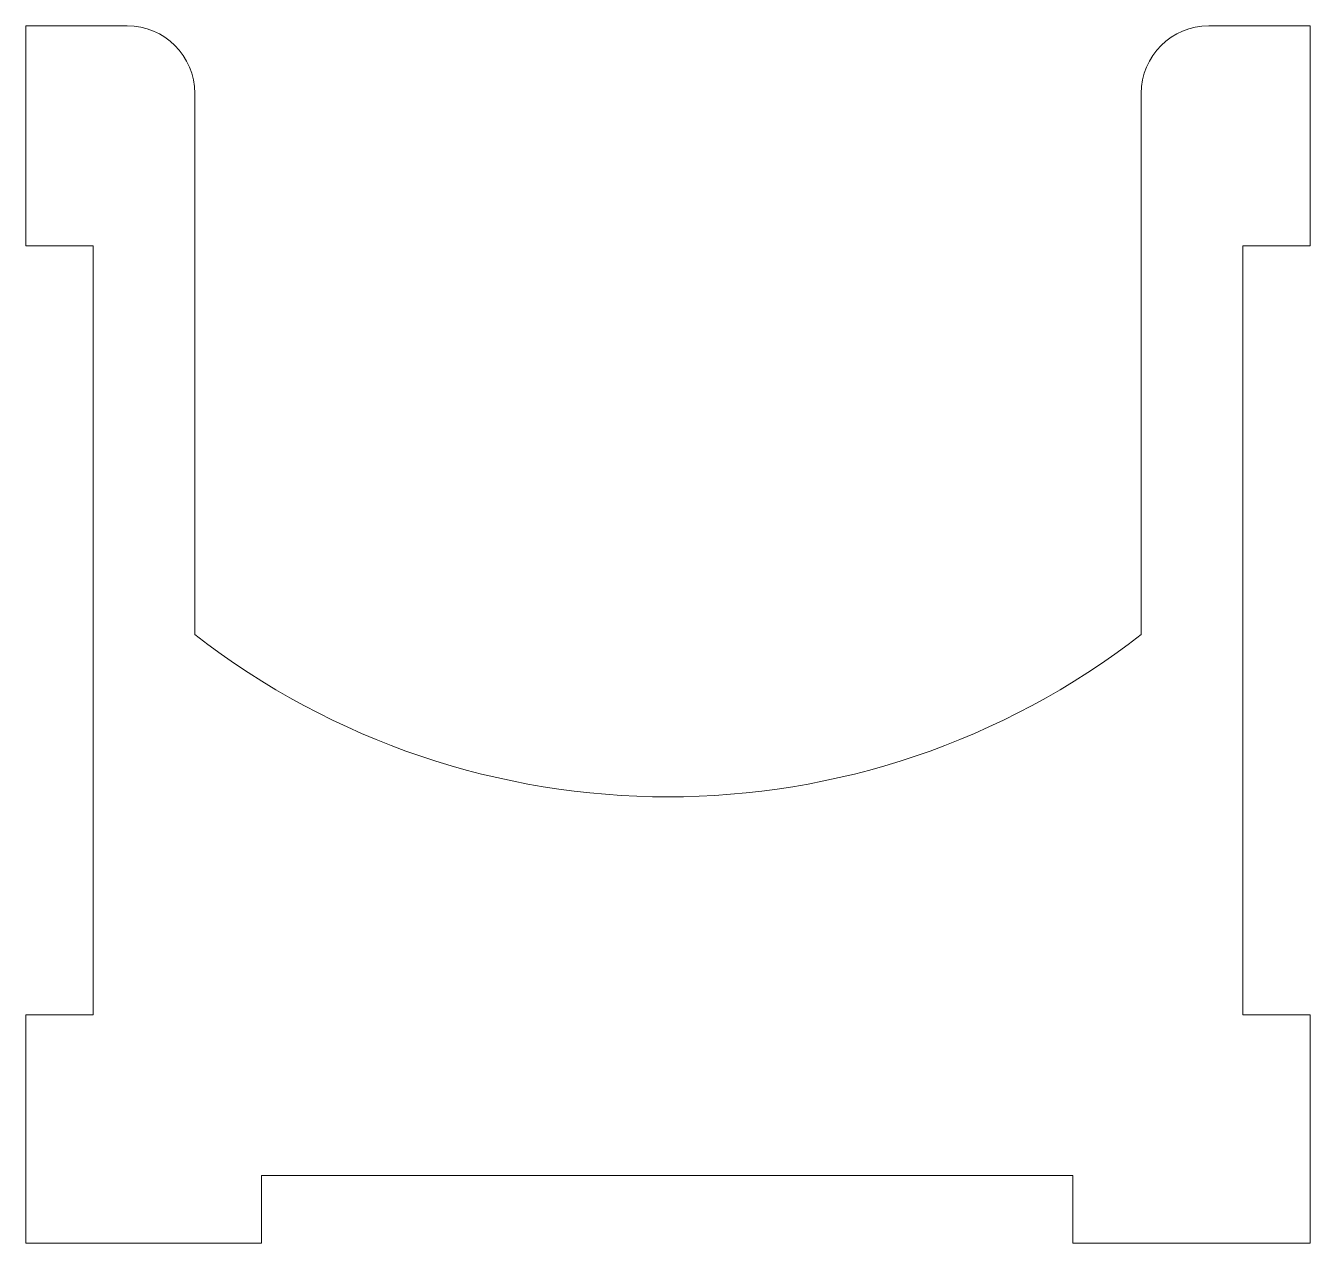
# Model space of a CAD drawing. Header units: millimetres. Extents: x -61.4 to 33.6, y -9.9 to 80.1.
import ezdxf

# ---------------------------------------------------------------- set-up
doc = ezdxf.new("R2010")
doc.units = ezdxf.units.MM

msp = doc.modelspace()

# ---------------------------------------------------------------- linework, layer by layer
at = {"color": 7, "linetype": 'Continuous', "lineweight": 15}
for p, q in [((-61.378, 80.078), (-61.378, 63.819)), ((-61.378, 80.078), (-53.878, 80.078)), ((26.122, 80.078), (33.622, 80.078)), ((33.622, 80.078), (33.622, 63.819)), ((-48.878, 35.078), (-48.878, 75.078)), ((21.122, 35.078), (21.122, 75.078)), ((-61.378, 63.819), (-56.378, 63.819)), ((-56.378, 63.819), (-56.378, 6.977)), ((28.622, 63.819), (33.622, 63.819)), ((28.622, 63.819), (28.622, 6.977)), ((-61.378, 6.977), (-61.378, -9.922)), ((-56.378, 6.977), (-61.378, 6.977)), ((28.622, 6.977), (33.622, 6.977)), ((33.622, 6.977), (33.622, -9.922)), ((16.061, -4.922), (-43.939, -4.922)), ((-43.939, -4.922), (-43.939, -9.922)), ((16.061, -4.922), (16.061, -9.922)), ((-61.378, -9.922), (-43.939, -9.922)), ((16.061, -9.922), (33.622, -9.922))]:
    msp.add_line(p, q, dxfattribs=at)
for centre, radius, start, end in [((-53.878, 75.078), 5, 0, 90), ((26.122, 75.078), 5, 90, 180), ((-13.878, 80.12), 57.042, 232.15071, 307.84929)]:
    msp.add_arc(centre, radius, start, end, dxfattribs=at)

doc.saveas('drawing.dxf')
